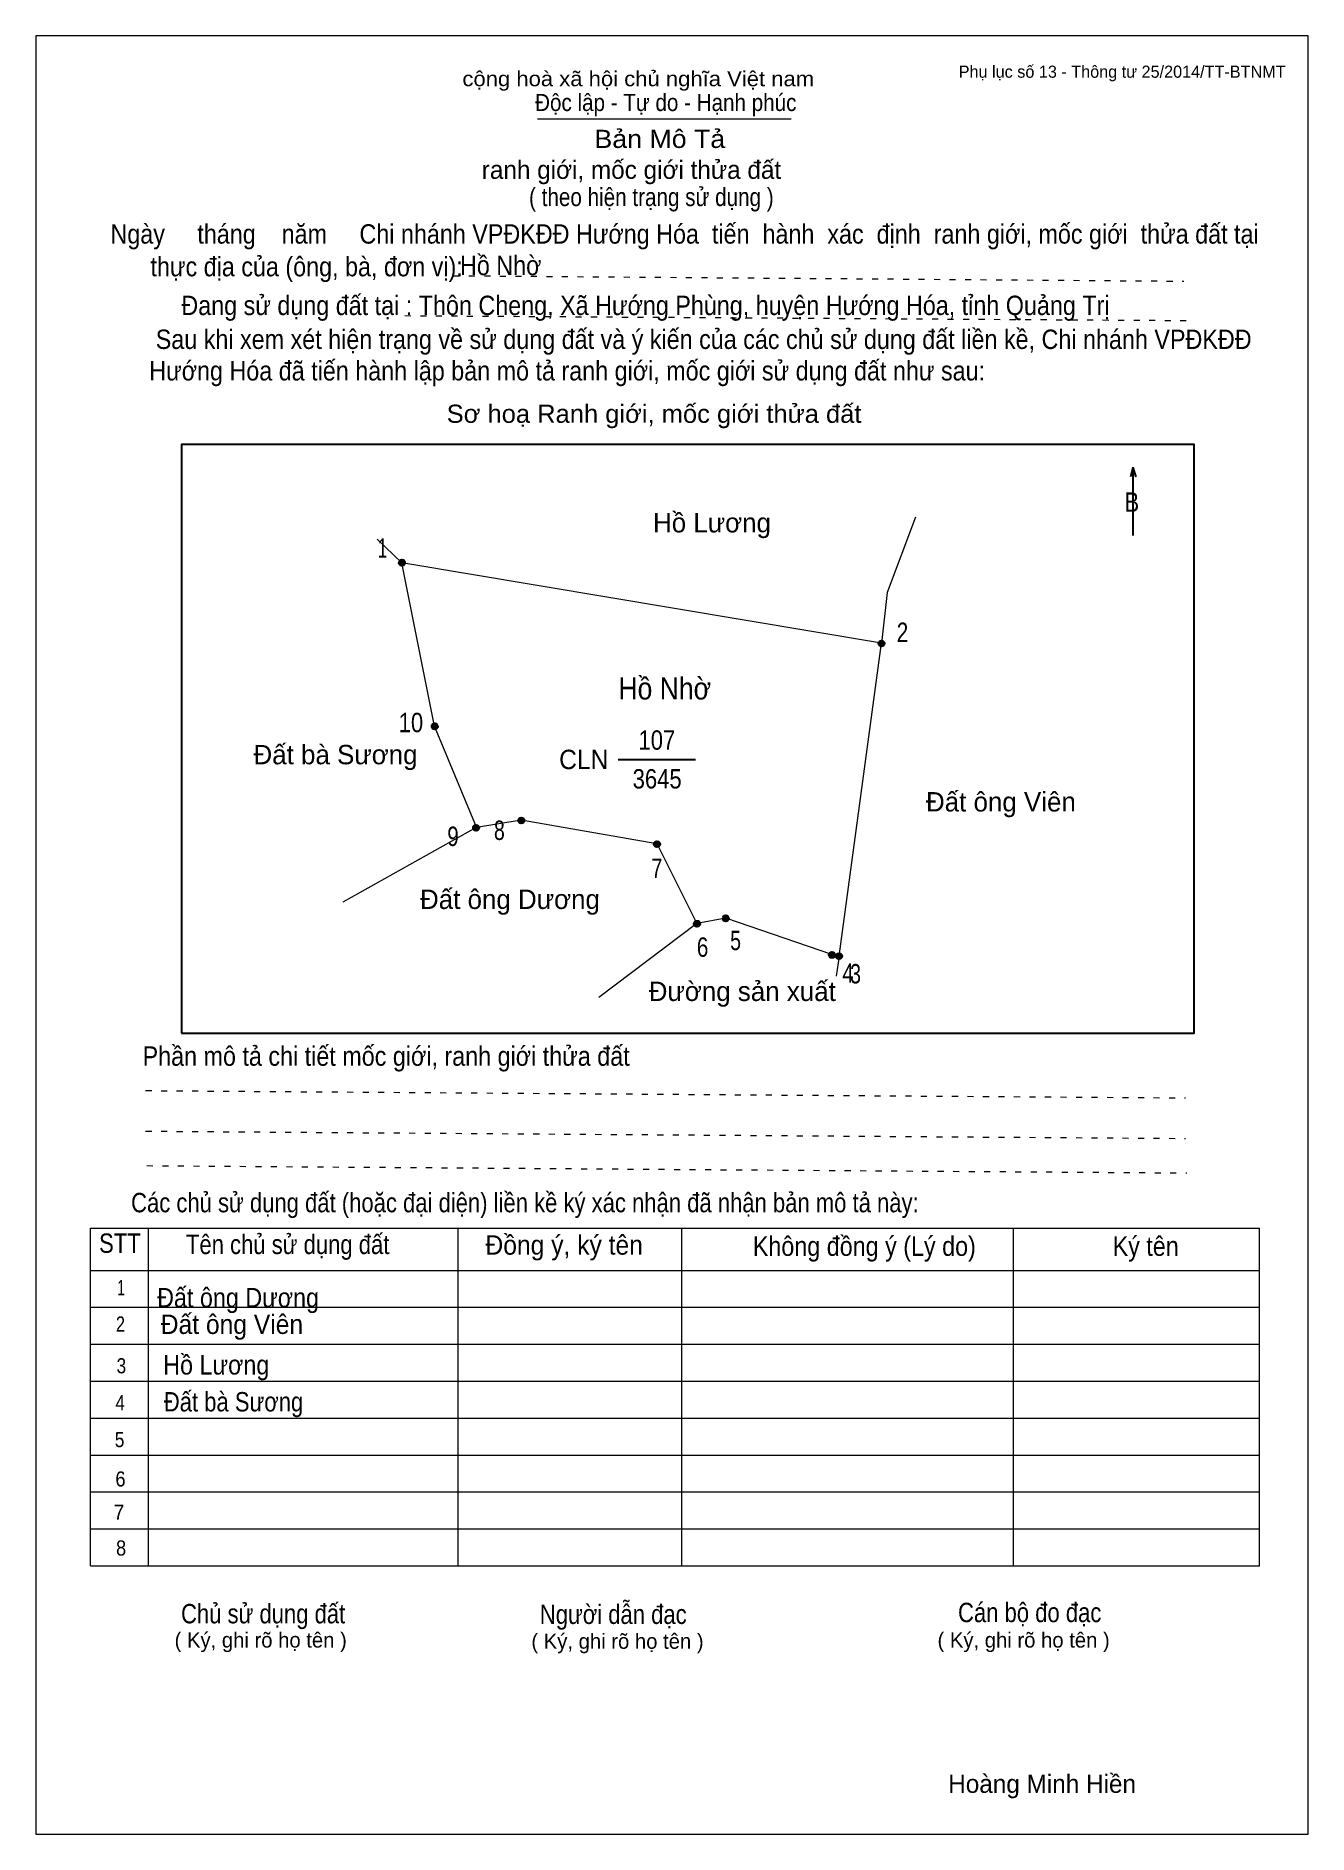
# Model space of a CAD drawing. Header units: centimetres. Extents: x 0 to 21, y 0 to 29.7.
import ezdxf
from ezdxf.enums import TextEntityAlignment as Align

# ---------------------------------------------------------------- set-up
doc = ezdxf.new("R2010")
doc.units = ezdxf.units.CM
doc.header["$LTSCALE"] = 0.13
doc.linetypes.add('DOTTED', pattern=[1.5, 0.3, -1.2])
for name, color, linetype, lineweight in [('1', 7, 'Continuous', 13), ('32', 7, 'Continuous', 25), ('33', 7, 'Continuous', 25), ('6', 7, 'Continuous', 13), ('62', 7, 'Continuous', 13)]:
    doc.layers.add(name, color=color, linetype=linetype, lineweight=lineweight)
for name, color, linetype in [('2', 7, 'Continuous'), ('34', 7, 'Continuous'), ('63', 7, 'Continuous')]:
    doc.layers.add(name, color=color, linetype=linetype)

msp = doc.modelspace()

# ---------------------------------------------------------------- hatches: boundary and pattern name
at = {"layer": '32'}
for points in [[(6.091, 21, 1), (5.991, 21, 1)], [(14.009, 19.6642, 1), (13.909, 19.6642, 1)], [(6.633, 18.2966, 1), (6.533, 18.2966, 1)], [(7.3149, 16.6203, 1), (7.2149, 16.6203, 1)], [(8.0612, 16.7416, 1), (7.9612, 16.7416, 1)], [(10.3019, 16.3507, 1), (10.2019, 16.3507, 1)], [(11.4381, 15.125, 1), (11.3381, 15.125, 1)], [(10.9623, 15.0364, 1), (10.8623, 15.0364, 1)], [(13.1909, 14.5205, 1), (13.0909, 14.5205, 1)], [(13.3084, 14.5, 1), (13.2084, 14.5, 1)]]:
    msp.add_hatch(color=256, dxfattribs=at).paths.add_polyline_path(points)

# ---------------------------------------------------------------- linework, layer by layer
at = {"layer": '1'}
msp.add_lwpolyline([(21, 0), (21, 29.7), (0, 29.7), (0, 0)], close=True, dxfattribs=at)
at = {"layer": '32'}
for centre in [(6.041, 21), (13.959, 19.6642), (6.583, 18.2966), (7.2649, 16.6203), (8.0112, 16.7416), (10.2519, 16.3507), (11.3881, 15.125), (10.9123, 15.0364), (13.1409, 14.5205), (13.2584, 14.5)]:
    msp.add_circle(centre, 0.05, dxfattribs=at)
at = {"layer": '33'}
msp.add_line((9.61, 17.75), (10.89, 17.75), dxfattribs=at)
at = {"layer": '6'}
for p, q in [((5.63, 21.39), (6.04, 21)), ((5.07, 15.4), (7.27, 16.63)), ((13.26, 14.5), (13.21, 14.17))]:
    msp.add_line(p, q, dxfattribs=at)
for points in [[(14.52, 21.75), (14.05, 20.51), (13.96, 19.67)], [(13.26, 14.5), (13.96, 19.67), (6.04, 21)], [(7.27, 16.63), (6.58, 18.3), (6.04, 21)], [(7.27, 16.63), (8.01, 16.75), (10.25, 16.36)], [(10.25, 16.36), (10.91, 15.04), (9.29, 13.82)], [(13.26, 14.5), (13.14, 14.53), (11.39, 15.13), (10.91, 15.04)]]:
    msp.add_lwpolyline(points, dxfattribs=at)
at = {"layer": '62'}
for p, q in [((8.28, 28.33), (12.47, 28.33)), ((0.9, 10.01), (20.2, 10.01)), ((0.9, 4.43), (0.9, 10.01)), ((1.86, 4.43), (1.86, 10.01)), ((6.97, 4.43), (6.97, 9.99)), ((10.66, 4.43), (10.66, 9.99)), ((16.14, 4.43), (16.14, 10.01)), ((20.2, 4.43), (20.2, 10.01)), ((0.9, 9.31), (20.2, 9.31)), ((0.9, 8.7), (20.2, 8.7)), ((0.9, 8.09), (20.2, 8.09)), ((0.9, 7.48), (20.2, 7.48)), ((0.9, 6.87), (20.2, 6.87)), ((0.9, 6.26), (20.2, 6.26)), ((0.9, 5.65), (20.2, 5.65)), ((0.9, 5.04), (20.2, 5.04)), ((0.9, 4.43), (20.2, 4.43))]:
    msp.add_line(p, q, dxfattribs=at)
at = {"layer": '62', "linetype": 'DOTTED'}
for p, q in [((6.89, 25.74), (18.95, 25.65)), ((6.09, 25.08), (19.04, 25)), ((1.81, 12.28), (18.98, 12.16)), ((1.81, 11.61), (18.98, 11.49)), ((1.83, 11.04), (19, 10.92))]:
    msp.add_line(p, q, dxfattribs=at)
at = {"layer": '62', "lineweight": 25}
for p, q in [((18.11, 22.58), (18.11, 21.45)), ((18.11, 22.57), (18.07, 22.42)), ((18.11, 22.57), (18.16, 22.42))]:
    msp.add_line(p, q, dxfattribs=at)
msp.add_lwpolyline([(2.4, 13.23), (19.12, 13.23), (19.12, 22.95), (2.4, 22.95)], close=True, dxfattribs=at)

# ---------------------------------------------------------------- texts
at = {"layer": '2', "width": 0.9}
msp.add_text('Hồ Nhờ', height=0.3638, dxfattribs=at).set_placement((10.38, 18.74), align=Align.CENTER)
at = {"layer": '32'}
for s, width, p in [('1', 0.65, (5.72, 21.08)), ('2', 0.8, (14.305, 19.69)), ('10', 0.85, (6.19, 18.2)), ('9', 0.8, (6.885, 16.32)), ('8', 0.75, (7.65, 16.42)), ('7', 0.75, (10.25, 15.79)), ('5', 0.75, (11.55, 14.6)), ('6', 0.8, (11.005, 14.49)), ('4', 0.8, (13.405, 14.06)), ('3', 0.75, (13.53, 14.05))]:
    msp.add_text(s, height=0.32, dxfattribs=dict(at, width=width)).set_placement(p, align=Align.CENTER)
at = {"layer": '33'}
for s, p in [('Hồ Lương', (11.16, 21.5)), ('Đất bà Sương', (4.945, 17.67)), ('Đất ông Viên', (15.93, 16.89)), ('Đất ông Dương', (7.825, 15.28)), ('Đất ông Dương', (7.825, 15.28)), ('Đường sản xuất', (11.66, 13.76))]:
    msp.add_text(s, height=0.32, dxfattribs=at).set_placement(p, align=Align.CENTER)
at = {"layer": '33', "width": 0.85}
for s, p in [('107', (10.25, 17.91)), ('3645', (10.255, 17.27))]:
    msp.add_text(s, height=0.32, dxfattribs=at).set_placement(p, align=Align.CENTER)
at = {"layer": '33', "width": 0.95}
msp.add_text('CLN', height=0.32, dxfattribs=at).set_placement((9.45, 17.59), align=Align.RIGHT)
at = {"layer": '34'}
for s, width, p in [('Hồ Nhờ', 0.9, (7, 25.75)), ('Đất ông Dương', 0.9, (2, 8.7)), ('Đất ông Viên', 0.95, (2.06, 8.26)), ('Hồ Lương', 0.9, (2.1, 7.59)), ('Đất bà Sương', 0.85, (2.11, 6.98))]:
    msp.add_text(s, height=0.32, dxfattribs=dict(at, width=width)).set_placement(p)
at = {"layer": '62'}
for s, height, width, p in [('cộng hoà xã hội chủ nghĩa Việt nam', 0.2474, 1.1, (7.04, 28.87)), ('Độc lập - Tự do - Hạnh phúc', 0.2828, 0.9, (8.24, 28.46)), ('Bản Mô Tả', 0.3, 1.1, (9.22, 27.85)), ('( theo hiện trạng sử dụng )', 0.3, 0.85, (8.14, 26.89)), ('Ngày     tháng    năm     Chi nhánh VPĐKĐĐ Hướng Hóa  tiến  hành  xác  định  ranh giới, mốc giới  thửa đất tại ', 0.32, 0.9, (1.23, 26.27)), ('thực địa của (ông, bà, đơn vị): ', 0.32, 0.9, (1.89, 25.73)), ('Đang sử dụng đất tại : Thôn Cheng, Xã Hướng Phùng, huyện Hướng Hóa, tỉnh Quảng Trị', 0.32, 0.9, (2.4, 25.09)), (' Sau khi xem xét hiện trạng về sử dụng đất và ý kiến của các chủ sử dụng đất liền kề, Chi nhánh VPĐKĐĐ ', 0.32, 0.9, (1.87, 24.53)), ('Hướng Hóa đã tiến hành lập bản mô tả ranh giới, mốc giới sử dụng đất như sau:', 0.32, 0.9, (1.87, 24.01)), ('Sơ hoạ Ranh giới, mốc giới thửa đất', 0.3, 1.05, (6.78, 23.31)), ('B', 0.32, 0.85, (17.97, 21.84)), ('Phần mô tả chi tiết mốc giới, ranh giới thửa đất ', 0.32, 0.9, (1.76, 12.69)), ('Các chủ sử dụng đất (hoặc đại diện) liền kề ký xác nhận đã nhận bản mô tả này:', 0.32, 0.85, (1.57, 10.27))]:
    msp.add_text(s, height=height, dxfattribs=dict(at, width=width)).set_placement(p)
msp.add_text('ranh giới, mốc giới thửa đất', height=0.3, dxfattribs=at).set_placement((7.36, 27.34))
for s, height, width, p in [('STT', 0.32, 0.85, (1.385, 9.6)), ('Tên chủ sử dụng đất', 0.32, 0.85, (4.155, 9.58)), ('Đồng ý, ký tên', 0.32, 0.95, (8.72, 9.57)), ('Không đồng ý (Lý do)', 0.32, 0.9, (13.675, 9.55)), ('Ký tên', 0.32, 0.9, (18.32, 9.55)), ('1', 0.25, 0.7, (1.405, 8.9)), ('2', 0.25, 0.8, (1.395, 8.3)), ('3', 0.25, 0.85, (1.41, 7.61)), ('4', 0.25, 0.85, (1.39, 7)), ('5', 0.25, 0.85, (1.38, 6.39)), ('6', 0.25, 0.9, (1.395, 5.74)), ('7', 0.25, 0.95, (1.37, 5.19)), ('8', 0.25, 0.9, (1.405, 4.6)), ('Người dẫn đạc', 0.32, 0.85, (9.53, 3.47)), ('Chủ sử dụng đất', 0.32, 0.85, (3.75, 3.48)), ('Cán bộ đo đạc', 0.32, 0.85, (16.405, 3.5))]:
    msp.add_text(s, height=height, dxfattribs=dict(at, width=width)).set_placement(p, align=Align.CENTER)
for p in [(3.71, 3.08), (9.6, 3.06), (16.305, 3.08)]:
    msp.add_text('( Ký, ghi rõ họ tên )', height=0.25, dxfattribs=at).set_placement(p, align=Align.CENTER)
at = {"layer": '63'}
msp.add_text('Phụ lục số 13 - Thông tư 25/2014/TT-BTNMT', height=0.2, dxfattribs=at).set_placement((20.63, 29.01), align=Align.RIGHT)
msp.add_text('Hoàng Minh Hiền', height=0.3, dxfattribs=at).set_placement((16.61, 0.68), align=Align.CENTER)

doc.saveas('drawing.dxf')
